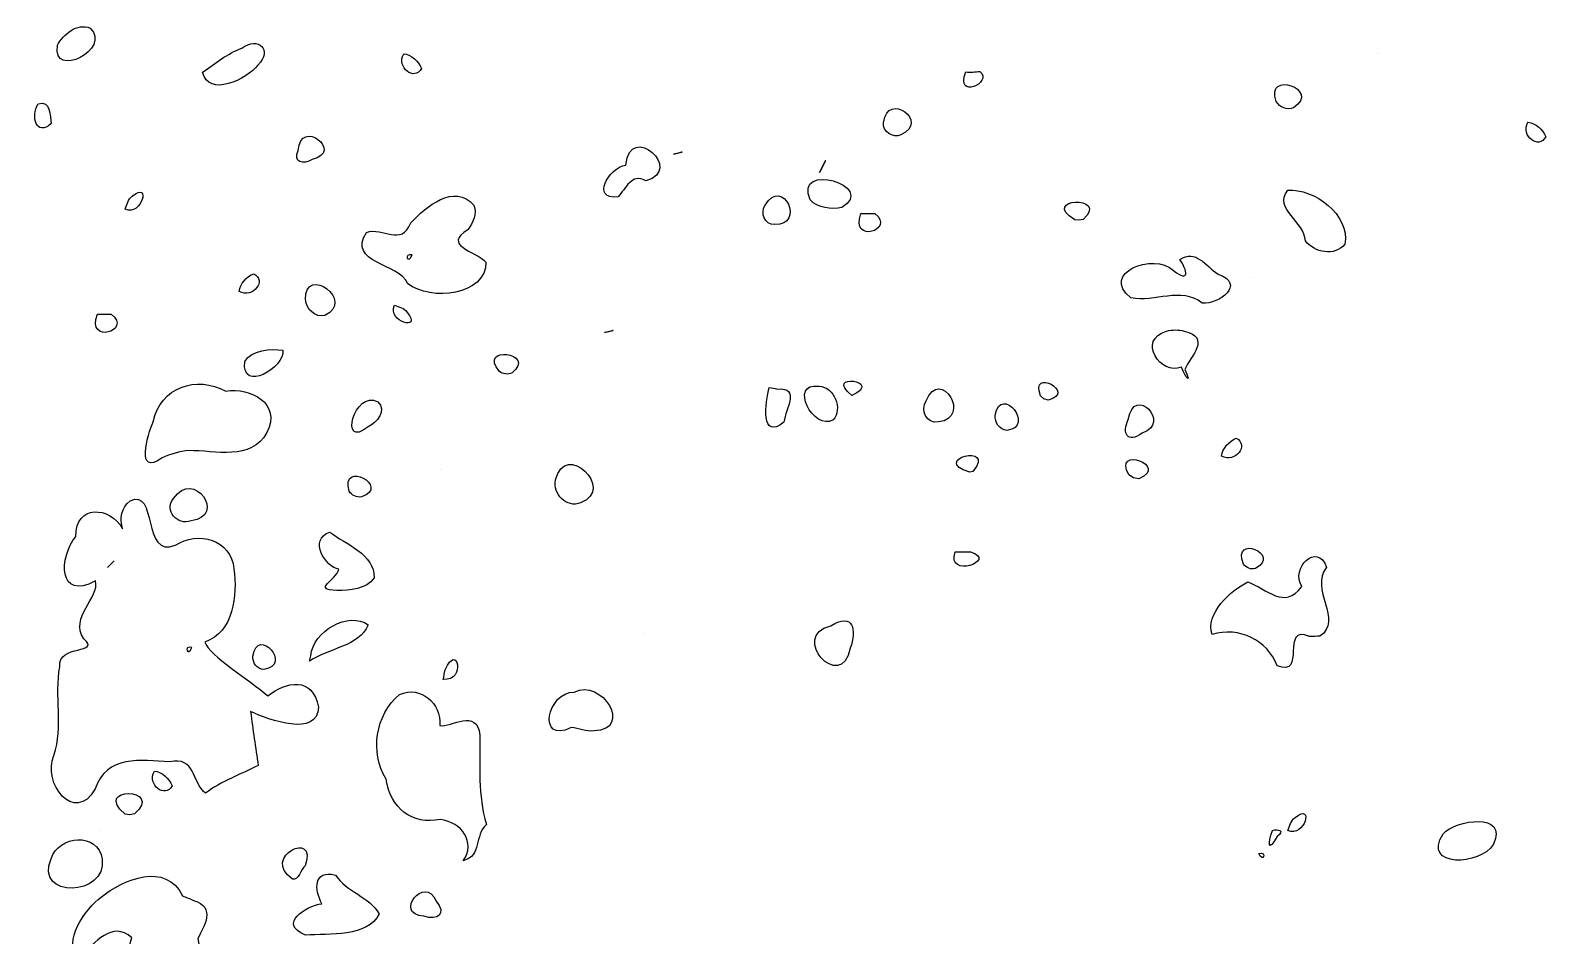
# Model space of a CAD drawing. Header units: centimetres. Extents: x -10.8 to 7.1, y -6.8 to 6.6.
# Drawn here: x 1.171 to 3.149, y 1.315 to 2.496 of the extents above; entities that cross this region are included whole.
import ezdxf

# ---------------------------------------------------------------- set-up
doc = ezdxf.new("R2010")
doc.units = ezdxf.units.CM
doc.header["$MEASUREMENT"] = 0
doc.layers.add('Layer 1', color=7, linetype='Continuous')

msp = doc.modelspace()

# ---------------------------------------------------------------- linework, layer by layer
at = {"layer": 'Layer 1'}
for points, knots in [([(1.20643, 2.47687), (1.19934, 2.43151), (1.27852, 2.47253), (1.24917, 2.49923), (1.24917, 2.49923), (1.23261, 2.5067), (1.21377, 2.49083), (1.20643, 2.47687)], [0, 0, 0, 0, 0.3333333, 0.3333333, 0.3333333, 0.3333333, 1, 1, 1, 1]), ([(1.39606, 2.44198), (1.40326, 2.40799), (1.45411, 2.43263), (1.46818, 2.45101), (1.46818, 2.45101), (1.48766, 2.47067), (1.46881, 2.48932), (1.44723, 2.47305), (1.44723, 2.47305), (1.42825, 2.46623), (1.41253, 2.45317), (1.39606, 2.44198)], [0, 0, 0, 0, 0.25, 0.25, 0.25, 0.25, 0.5, 0.5, 0.5, 0.5, 1, 1, 1, 1]), ([(1.65839, 2.46583), (1.64832, 2.44783), (1.67279, 2.4294), (1.68155, 2.44678), (1.68155, 2.44678), (1.67764, 2.45601), (1.66874, 2.46482), (1.65839, 2.46583)], [0, 0, 0, 0, 0.3333333, 0.3333333, 0.3333333, 0.3333333, 1, 1, 1, 1]), ([(2.39206, 2.44219), (2.37664, 2.40507), (2.42861, 2.42823), (2.41033, 2.44269), (2.41033, 2.44269), (2.40424, 2.44279), (2.39813, 2.44091), (2.39206, 2.44219)], [0, 0, 0, 0, 0.3333333, 0.3333333, 0.3333333, 0.3333333, 1, 1, 1, 1]), ([(2.81958, 2.39549), (2.85644, 2.41906), (2.78149, 2.44556), (2.79706, 2.40359), (2.79706, 2.40359), (2.80123, 2.39601), (2.81143, 2.39135), (2.81958, 2.39549)], [0, 0, 0, 0, 0.3333333, 0.3333333, 0.3333333, 0.3333333, 1, 1, 1, 1]), ([(2.30716, 2.36017), (2.34558, 2.37641), (2.29002, 2.41852), (2.28455, 2.37594), (2.28455, 2.37594), (2.28295, 2.36443), (2.29703, 2.35534), (2.30716, 2.36017)], [0, 0, 0, 0, 0.3333333, 0.3333333, 0.3333333, 0.3333333, 1, 1, 1, 1]), ([(1.1815, 2.40042), (1.17115, 2.38441), (1.17869, 2.357), (1.1985, 2.37484), (1.1985, 2.37484), (1.19681, 2.38457), (1.19782, 2.40628), (1.1815, 2.40042)], [0, 0, 0, 0, 0.3333333, 0.3333333, 0.3333333, 0.3333333, 1, 1, 1, 1]), ([(1.53882, 2.32797), (1.58145, 2.33722), (1.52387, 2.38365), (1.52066, 2.33956), (1.52066, 2.33956), (1.51354, 2.32385), (1.52753, 2.32053), (1.53882, 2.32797)], [0, 0, 0, 0, 0.3333333, 0.3333333, 0.3333333, 0.3333333, 1, 1, 1, 1]), ([(1.9742, 2.3), (2.02586, 2.31402), (1.95368, 2.37824), (1.94837, 2.32071), (1.94837, 2.32071), (1.92577, 2.31726), (1.90227, 2.27496), (1.93824, 2.27918), (1.93824, 2.27918), (1.94821, 2.28975), (1.95577, 2.31076), (1.9742, 2.30001), (1.9742, 2.30001), (1.9742, 2.30001), (1.9742, 2.3), (1.9742, 2.3)], [0, 0, 0, 0, 0.2, 0.2, 0.2, 0.2, 0.4, 0.4, 0.4, 0.4, 0.6, 0.6, 0.6, 0.6, 1, 1, 1, 1]), ([(3.12548, 2.37657), (3.11541, 2.35857), (3.13988, 2.34014), (3.14864, 2.35752), (3.14864, 2.35752), (3.14473, 2.36675), (3.13584, 2.37556), (3.12548, 2.37657)], [0, 0, 0, 0, 0.3333333, 0.3333333, 0.3333333, 0.3333333, 1, 1, 1, 1]), ([(2.23024, 2.26517), (2.27712, 2.29372), (2.16718, 2.3262), (2.18878, 2.2751), (2.18878, 2.2751), (2.1991, 2.26422), (2.21629, 2.26266), (2.23024, 2.26517)], [0, 0, 0, 0, 0.3333333, 0.3333333, 0.3333333, 0.3333333, 1, 1, 1, 1]), ([(1.29484, 2.26326), (1.31681, 2.25312), (1.3293, 2.30064), (1.30424, 2.28002), (1.30424, 2.28002), (1.29847, 2.2762), (1.29729, 2.26915), (1.29484, 2.26326)], [0, 0, 0, 0, 0.3333333, 0.3333333, 0.3333333, 0.3333333, 1, 1, 1, 1]), ([(1.75009, 2.26833), (1.72426, 2.29761), (1.68742, 2.26625), (1.66775, 2.24524), (1.66775, 2.24524), (1.65461, 2.21367), (1.63193, 2.24032), (1.60973, 2.23284), (1.60973, 2.23284), (1.58453, 2.19215), (1.65192, 2.19333), (1.66395, 2.16586), (1.66395, 2.16586), (1.69356, 2.14239), (1.76636, 2.15055), (1.76576, 2.19416), (1.76576, 2.19416), (1.75189, 2.20856), (1.70784, 2.21578), (1.74253, 2.23653), (1.74253, 2.23653), (1.749, 2.2455), (1.75413, 2.25723), (1.7501, 2.26832), (1.7501, 2.26832), (1.7501, 2.26832), (1.75009, 2.26833), (1.75009, 2.26833)], [0, 0, 0, 0, 0.125, 0.125, 0.125, 0.125, 0.25, 0.25, 0.25, 0.25, 0.375, 0.375, 0.375, 0.375, 0.5, 0.5, 0.5, 0.5, 0.625, 0.625, 0.625, 0.625, 0.75, 0.75, 0.75, 0.75, 1, 1, 1, 1]), ([(2.14225, 2.24317), (2.18379, 2.241), (2.15311, 2.30749), (2.12995, 2.26814), (2.12995, 2.26814), (2.12342, 2.25864), (2.12964, 2.24248), (2.14225, 2.24317)], [0, 0, 0, 0, 0.3333333, 0.3333333, 0.3333333, 0.3333333, 1, 1, 1, 1]), ([(2.54526, 2.24955), (2.58012, 2.28258), (2.48725, 2.27752), (2.53409, 2.24919), (2.53409, 2.24919), (2.53409, 2.24919), (2.53971, 2.2486), (2.53971, 2.2486), (2.53971, 2.2486), (2.53971, 2.2486), (2.54526, 2.24955), (2.54526, 2.24955)], [0, 0, 0, 0, 0.25, 0.25, 0.25, 0.25, 0.5, 0.5, 0.5, 0.5, 1, 1, 1, 1]), ([(2.88665, 2.21746), (2.89359, 2.25577), (2.84625, 2.29055), (2.81204, 2.28768), (2.81204, 2.28768), (2.79278, 2.26355), (2.83502, 2.24643), (2.835, 2.22167), (2.835, 2.22167), (2.84717, 2.20655), (2.87309, 2.2009), (2.88665, 2.21746)], [0, 0, 0, 0, 0.25, 0.25, 0.25, 0.25, 0.5, 0.5, 0.5, 0.5, 1, 1, 1, 1]), ([(2.25495, 2.2573), (2.24025, 2.21698), (2.30138, 2.236), (2.27311, 2.2573), (2.27311, 2.2573), (2.26706, 2.25745), (2.261, 2.25714), (2.25495, 2.2573)], [0, 0, 0, 0, 0.3333333, 0.3333333, 0.3333333, 0.3333333, 1, 1, 1, 1]), ([(2.67131, 2.1974), (2.68075, 2.18329), (2.68482, 2.16619), (2.66297, 2.18299), (2.66297, 2.18299), (2.63688, 2.20782), (2.5664, 2.17947), (2.60736, 2.14759), (2.60736, 2.14759), (2.63885, 2.14085), (2.67241, 2.16255), (2.70023, 2.14057), (2.70023, 2.14057), (2.72336, 2.13871), (2.75756, 2.16522), (2.72133, 2.17837), (2.72133, 2.17837), (2.70454, 2.18923), (2.69222, 2.21124), (2.67131, 2.1974)], [0, 0, 0, 0, 0.1666667, 0.1666667, 0.1666667, 0.1666667, 0.3333333, 0.3333333, 0.3333333, 0.3333333, 0.5, 0.5, 0.5, 0.5, 0.6666667, 0.6666667, 0.6666667, 0.6666667, 1, 1, 1, 1]), ([(1.44374, 2.1558), (1.46174, 2.14573), (1.48017, 2.1702), (1.46279, 2.17896), (1.46279, 2.17896), (1.45356, 2.17505), (1.44475, 2.16616), (1.44374, 2.1558)], [0, 0, 0, 0, 0.3333333, 0.3333333, 0.3333333, 0.3333333, 1, 1, 1, 1]), ([(1.55544, 2.12443), (1.5962, 2.1426), (1.53018, 2.19243), (1.53014, 2.14507), (1.53014, 2.14507), (1.53099, 2.13308), (1.5429, 2.12119), (1.55544, 2.12443)], [0, 0, 0, 0, 0.3333333, 0.3333333, 0.3333333, 0.3333333, 1, 1, 1, 1]), ([(1.64627, 2.1379), (1.63613, 2.11593), (1.68365, 2.10344), (1.66303, 2.1285), (1.66303, 2.1285), (1.65921, 2.13427), (1.65216, 2.13545), (1.64627, 2.1379)], [0, 0, 0, 0, 0.3333333, 0.3333333, 0.3333333, 0.3333333, 1, 1, 1, 1]), ([(1.25865, 2.12598), (1.24395, 2.08566), (1.30508, 2.10468), (1.27681, 2.12598), (1.27681, 2.12598), (1.27076, 2.12613), (1.2647, 2.12582), (1.25865, 2.12598)], [0, 0, 0, 0, 0.3333333, 0.3333333, 0.3333333, 0.3333333, 1, 1, 1, 1]), ([(2.65399, 2.10401), (2.61457, 2.09313), (2.64658, 2.04482), (2.67329, 2.05712), (2.67329, 2.05712), (2.67892, 2.04191), (2.68697, 2.03423), (2.67785, 2.05406), (2.67785, 2.05406), (2.68498, 2.07109), (2.71275, 2.09602), (2.67703, 2.10394), (2.67703, 2.10394), (2.66955, 2.10603), (2.66147, 2.10614), (2.65398, 2.104), (2.65398, 2.104), (2.65398, 2.104), (2.65399, 2.10401), (2.65399, 2.10401)], [0, 0, 0, 0, 0.1666667, 0.1666667, 0.1666667, 0.1666667, 0.3333333, 0.3333333, 0.3333333, 0.3333333, 0.5, 0.5, 0.5, 0.5, 0.6666667, 0.6666667, 0.6666667, 0.6666667, 1, 1, 1, 1]), ([(1.45101, 2.06455), (1.44596, 2.02218), (1.50399, 2.05694), (1.50079, 2.07898), (1.50079, 2.07898), (1.48515, 2.08165), (1.45976, 2.07918), (1.45101, 2.06455)], [0, 0, 0, 0, 0.3333333, 0.3333333, 0.3333333, 0.3333333, 1, 1, 1, 1]), ([(1.79981, 2.04952), (1.8331, 2.07574), (1.75403, 2.08643), (1.78325, 2.05133), (1.78325, 2.05133), (1.78796, 2.048), (1.7945, 2.04687), (1.79981, 2.04952)], [0, 0, 0, 0, 0.3333333, 0.3333333, 0.3333333, 0.3333333, 1, 1, 1, 1]), ([(2.35609, 1.98551), (2.40125, 1.99062), (2.35828, 2.05861), (2.34011, 2.01286), (2.34011, 2.01286), (2.33192, 2.00124), (2.34095, 1.98225), (2.35609, 1.98551)], [0, 0, 0, 0, 0.3333333, 0.3333333, 0.3333333, 0.3333333, 1, 1, 1, 1]), ([(2.49959, 2.01398), (2.53705, 2.02421), (2.47545, 2.05701), (2.48918, 2.01974), (2.48918, 2.01974), (2.48918, 2.01974), (2.49377, 2.01572), (2.49377, 2.01572), (2.49377, 2.01572), (2.49377, 2.01572), (2.49959, 2.01399), (2.49959, 2.01399), (2.49959, 2.01399), (2.49959, 2.01399), (2.49959, 2.01398), (2.49959, 2.01398)], [0, 0, 0, 0, 0.2, 0.2, 0.2, 0.2, 0.4, 0.4, 0.4, 0.4, 0.6, 0.6, 0.6, 0.6, 1, 1, 1, 1]), ([(1.37809, 1.94812), (1.41273, 1.9486), (1.45879, 1.93392), (1.47999, 1.97174), (1.47999, 1.97174), (1.49913, 2.00934), (1.45866, 2.03146), (1.42626, 2.02556), (1.42626, 2.02556), (1.38788, 2.04662), (1.34111, 2.03118), (1.33147, 1.98587), (1.33147, 1.98587), (1.32412, 1.96865), (1.30796, 1.91363), (1.34308, 1.93855), (1.34308, 1.93855), (1.35422, 1.94329), (1.36583, 1.9478), (1.3781, 1.94811), (1.3781, 1.94811), (1.3781, 1.94811), (1.37809, 1.94812), (1.37809, 1.94812)], [0, 0, 0, 0, 0.1428571, 0.1428571, 0.1428571, 0.1428571, 0.2857143, 0.2857143, 0.2857143, 0.2857143, 0.4285714, 0.4285714, 0.4285714, 0.4285714, 0.5714286, 0.5714286, 0.5714286, 0.5714286, 0.7142857, 0.7142857, 0.7142857, 0.7142857, 1, 1, 1, 1]), ([(2.20063, 2.03209), (2.15953, 2.03792), (2.19356, 1.97272), (2.21887, 1.98822), (2.21887, 1.98822), (2.2317, 2.00241), (2.22027, 2.03155), (2.20063, 2.03209)], [0, 0, 0, 0, 0.3333333, 0.3333333, 0.3333333, 0.3333333, 1, 1, 1, 1]), ([(1.6245, 2.01163), (1.59412, 2.02873), (1.57292, 1.94818), (1.61208, 1.97917), (1.61208, 1.97917), (1.62278, 1.98443), (1.63716, 2.00083), (1.6245, 2.01163)], [0, 0, 0, 0, 0.3333333, 0.3333333, 0.3333333, 0.3333333, 1, 1, 1, 1]), ([(2.13538, 2.03054), (2.12991, 2.01133), (2.12399, 1.96053), (2.15449, 1.98518), (2.15449, 1.98518), (2.15705, 2.00367), (2.17636, 2.03074), (2.14598, 2.02842), (2.14598, 2.02842), (2.14245, 2.02913), (2.13891, 2.02983), (2.13538, 2.03054)], [0, 0, 0, 0, 0.25, 0.25, 0.25, 0.25, 0.5, 0.5, 0.5, 0.5, 1, 1, 1, 1]), ([(2.44561, 1.97454), (2.48372, 1.97893), (2.43743, 2.03575), (2.43038, 1.99442), (2.43038, 1.99442), (2.42924, 1.98531), (2.43591, 1.97502), (2.44561, 1.97454)], [0, 0, 0, 0, 0.3333333, 0.3333333, 0.3333333, 0.3333333, 1, 1, 1, 1]), ([(2.62212, 1.97102), (2.66154, 1.98326), (2.61124, 2.03555), (2.60398, 1.98873), (2.60398, 1.98873), (2.59514, 1.97076), (2.603, 1.95652), (2.62212, 1.97102)], [0, 0, 0, 0, 0.3333333, 0.3333333, 0.3333333, 0.3333333, 1, 1, 1, 1]), ([(1.88926, 1.8802), (1.93604, 1.89758), (1.86853, 1.96254), (1.85659, 1.90982), (1.85659, 1.90982), (1.85216, 1.89194), (1.87147, 1.87233), (1.88926, 1.8802)], [0, 0, 0, 0, 0.3333333, 0.3333333, 0.3333333, 0.3333333, 1, 1, 1, 1]), ([(2.40105, 1.92093), (2.43332, 1.95934), (2.3436, 1.93638), (2.39708, 1.91984), (2.39708, 1.91984), (2.39708, 1.91984), (2.40105, 1.92093), (2.40105, 1.92093)], [0, 0, 0, 0, 0.3333333, 0.3333333, 0.3333333, 0.3333333, 1, 1, 1, 1]), ([(2.72571, 1.94109), (2.74371, 1.93102), (2.76214, 1.95549), (2.74477, 1.96425), (2.74477, 1.96425), (2.73554, 1.96034), (2.72673, 1.95145), (2.72571, 1.94109)], [0, 0, 0, 0, 0.3333333, 0.3333333, 0.3333333, 0.3333333, 1, 1, 1, 1]), ([(2.61792, 1.91145), (2.65866, 1.9283), (2.58321, 1.95558), (2.60453, 1.91645), (2.60453, 1.91645), (2.60453, 1.91645), (2.61071, 1.91252), (2.61071, 1.91252), (2.61071, 1.91252), (2.61071, 1.91252), (2.61792, 1.91145), (2.61792, 1.91145)], [0, 0, 0, 0, 0.25, 0.25, 0.25, 0.25, 0.5, 0.5, 0.5, 0.5, 1, 1, 1, 1]), ([(1.38085, 1.85662), (1.42862, 1.86259), (1.38414, 1.92519), (1.35805, 1.88566), (1.35805, 1.88566), (1.34509, 1.87001), (1.36364, 1.84976), (1.38085, 1.85662)], [0, 0, 0, 0, 0.3333333, 0.3333333, 0.3333333, 0.3333333, 1, 1, 1, 1]), ([(1.60321, 1.88772), (1.64264, 1.90119), (1.57542, 1.93716), (1.58712, 1.89507), (1.58712, 1.89507), (1.59043, 1.88974), (1.59703, 1.88681), (1.60321, 1.88772)], [0, 0, 0, 0, 0.3333333, 0.3333333, 0.3333333, 0.3333333, 1, 1, 1, 1]), ([(1.29156, 1.84612), (1.2755, 1.87623), (1.2293, 1.87777), (1.23074, 1.83627), (1.23074, 1.83627), (1.2078, 1.80823), (1.20768, 1.75162), (1.25618, 1.77811), (1.25618, 1.77811), (1.26218, 1.7566), (1.22145, 1.73043), (1.24107, 1.7028), (1.24107, 1.7028), (1.26417, 1.6821), (1.20686, 1.69609), (1.20962, 1.66625), (1.20962, 1.66625), (1.2025, 1.62782), (1.21478, 1.58851), (1.20187, 1.55043), (1.20187, 1.55043), (1.18639, 1.51461), (1.22867, 1.4596), (1.25591, 1.50674), (1.25591, 1.50674), (1.27036, 1.5511), (1.31571, 1.54467), (1.35277, 1.54207), (1.35277, 1.54207), (1.38692, 1.54985), (1.38176, 1.51568), (1.39968, 1.50111), (1.39968, 1.50111), (1.42014, 1.51697), (1.4465, 1.52614), (1.46868, 1.53755), (1.46868, 1.53755), (1.46468, 1.56053), (1.46191, 1.58426), (1.45854, 1.60758), (1.45854, 1.60758), (1.48262, 1.5971), (1.5466, 1.57332), (1.54707, 1.61357), (1.54707, 1.61357), (1.53981, 1.65368), (1.50459, 1.64751), (1.48131, 1.62815), (1.48131, 1.62815), (1.45686, 1.64967), (1.40503, 1.67984), (1.39889, 1.69834), (1.39889, 1.69834), (1.43665, 1.71142), (1.44151, 1.75963), (1.43681, 1.79371), (1.43681, 1.79371), (1.43355, 1.83249), (1.38978, 1.84367), (1.36047, 1.82471), (1.36047, 1.82471), (1.31656, 1.80628), (1.33713, 1.90058), (1.30159, 1.88256), (1.30159, 1.88256), (1.28952, 1.87489), (1.28781, 1.85875), (1.29157, 1.84612), (1.29157, 1.84612), (1.29157, 1.84612), (1.29156, 1.84612), (1.29156, 1.84612)], [0, 0, 0, 0, 0.0526316, 0.0526316, 0.0526316, 0.0526316, 0.1052632, 0.1052632, 0.1052632, 0.1052632, 0.1578947, 0.1578947, 0.1578947, 0.1578947, 0.2105263, 0.2105263, 0.2105263, 0.2105263, 0.2631579, 0.2631579, 0.2631579, 0.2631579, 0.3157895, 0.3157895, 0.3157895, 0.3157895, 0.3684211, 0.3684211, 0.3684211, 0.3684211, 0.4210526, 0.4210526, 0.4210526, 0.4210526, 0.4736842, 0.4736842, 0.4736842, 0.4736842, 0.5263158, 0.5263158, 0.5263158, 0.5263158, 0.5789474, 0.5789474, 0.5789474, 0.5789474, 0.6315789, 0.6315789, 0.6315789, 0.6315789, 0.6842105, 0.6842105, 0.6842105, 0.6842105, 0.7368421, 0.7368421, 0.7368421, 0.7368421, 0.7894737, 0.7894737, 0.7894737, 0.7894737, 0.8421053, 0.8421053, 0.8421053, 0.8421053, 0.8947368, 0.8947368, 0.8947368, 0.8947368, 1, 1, 1, 1]), ([(1.61966, 1.78229), (1.62112, 1.81287), (1.58165, 1.82613), (1.56214, 1.84192), (1.56214, 1.84192), (1.53321, 1.83228), (1.55638, 1.79558), (1.57384, 1.79353), (1.57384, 1.79353), (1.5709, 1.77901), (1.53746, 1.76676), (1.57135, 1.76561), (1.57135, 1.76561), (1.58792, 1.76573), (1.60976, 1.76681), (1.61967, 1.78229), (1.61967, 1.78229), (1.61967, 1.78229), (1.61966, 1.78229), (1.61966, 1.78229)], [0, 0, 0, 0, 0.1666667, 0.1666667, 0.1666667, 0.1666667, 0.3333333, 0.3333333, 0.3333333, 0.3333333, 0.5, 0.5, 0.5, 0.5, 0.6666667, 0.6666667, 0.6666667, 0.6666667, 1, 1, 1, 1]), ([(2.77012, 1.79446), (2.80473, 1.81319), (2.73833, 1.83974), (2.75442, 1.80011), (2.75442, 1.80011), (2.75776, 1.79523), (2.76435, 1.7924), (2.77012, 1.79446)], [0, 0, 0, 0, 0.3333333, 0.3333333, 0.3333333, 0.3333333, 1, 1, 1, 1]), ([(2.8541, 1.70608), (2.88493, 1.72674), (2.83964, 1.76774), (2.86276, 1.79587), (2.86276, 1.79587), (2.85072, 1.82957), (2.81482, 1.79478), (2.83049, 1.77084), (2.83049, 1.77084), (2.80742, 1.73985), (2.78477, 1.7679), (2.76009, 1.77678), (2.76009, 1.77678), (2.73703, 1.76604), (2.70436, 1.73503), (2.7132, 1.70815), (2.7132, 1.70815), (2.74877, 1.71911), (2.78576, 1.70059), (2.7983, 1.66752), (2.7983, 1.66752), (2.83746, 1.65148), (2.80105, 1.72179), (2.84042, 1.70575), (2.84042, 1.70575), (2.84498, 1.70575), (2.84955, 1.70575), (2.8541, 1.70608)], [0, 0, 0, 0, 0.125, 0.125, 0.125, 0.125, 0.25, 0.25, 0.25, 0.25, 0.375, 0.375, 0.375, 0.375, 0.5, 0.5, 0.5, 0.5, 0.625, 0.625, 0.625, 0.625, 0.75, 0.75, 0.75, 0.75, 1, 1, 1, 1]), ([(2.37809, 1.81628), (2.36562, 1.78017), (2.43497, 1.80435), (2.39811, 1.81628), (2.39811, 1.81628), (2.39811, 1.81628), (2.37809, 1.81628), (2.37809, 1.81628)], [0, 0, 0, 0, 0.3333333, 0.3333333, 0.3333333, 0.3333333, 1, 1, 1, 1]), ([(1.53557, 1.67333), (1.55952, 1.69037), (1.60087, 1.69268), (1.61207, 1.72081), (1.61207, 1.72081), (1.58716, 1.73894), (1.53977, 1.71319), (1.5372, 1.6803), (1.5372, 1.6803), (1.5372, 1.6803), (1.53557, 1.67333), (1.53557, 1.67333)], [0, 0, 0, 0, 0.25, 0.25, 0.25, 0.25, 0.5, 0.5, 0.5, 0.5, 1, 1, 1, 1]), ([(2.21571, 1.71973), (2.16054, 1.70633), (2.2295, 1.63061), (2.24112, 1.69028), (2.24112, 1.69028), (2.24958, 1.71429), (2.24551, 1.73778), (2.21571, 1.71973)], [0, 0, 0, 0, 0.3333333, 0.3333333, 0.3333333, 0.3333333, 1, 1, 1, 1]), ([(1.47594, 1.6626), (1.51402, 1.66798), (1.46792, 1.72031), (1.46153, 1.67994), (1.46153, 1.67994), (1.4606, 1.67157), (1.46741, 1.66303), (1.47594, 1.6626)], [0, 0, 0, 0, 0.3333333, 0.3333333, 0.3333333, 0.3333333, 1, 1, 1, 1]), ([(1.71009, 1.64963), (1.74011, 1.64735), (1.72859, 1.69895), (1.71251, 1.66219), (1.71251, 1.66219), (1.71156, 1.65803), (1.71082, 1.65383), (1.71009, 1.64963)], [0, 0, 0, 0, 0.3333333, 0.3333333, 0.3333333, 0.3333333, 1, 1, 1, 1]), ([(1.65274, 1.63007), (1.6215, 1.60328), (1.61406, 1.55463), (1.63546, 1.51958), (1.63546, 1.51958), (1.64066, 1.48136), (1.66984, 1.45964), (1.70621, 1.46683), (1.70621, 1.46683), (1.73422, 1.46337), (1.75284, 1.43689), (1.73619, 1.41319), (1.73619, 1.41319), (1.76091, 1.41938), (1.75004, 1.44588), (1.76634, 1.46039), (1.76634, 1.46039), (1.7546, 1.4992), (1.7586, 1.5371), (1.75771, 1.57671), (1.75771, 1.57671), (1.75398, 1.61303), (1.72033, 1.58635), (1.7055, 1.58958), (1.7055, 1.58958), (1.70756, 1.61868), (1.68092, 1.64194), (1.65274, 1.63007)], [0, 0, 0, 0, 0.125, 0.125, 0.125, 0.125, 0.25, 0.25, 0.25, 0.25, 0.375, 0.375, 0.375, 0.375, 0.5, 0.5, 0.5, 0.5, 0.625, 0.625, 0.625, 0.625, 0.75, 0.75, 0.75, 0.75, 1, 1, 1, 1]), ([(1.90673, 1.58254), (1.95879, 1.58377), (1.91672, 1.65228), (1.88089, 1.63319), (1.88089, 1.63319), (1.84625, 1.63428), (1.8312, 1.56445), (1.87701, 1.58678), (1.87701, 1.58678), (1.88709, 1.58655), (1.89651, 1.58083), (1.90673, 1.58254)], [0, 0, 0, 0, 0.25, 0.25, 0.25, 0.25, 0.5, 0.5, 0.5, 0.5, 1, 1, 1, 1]), ([(1.33304, 1.53005), (1.32297, 1.51205), (1.34744, 1.49362), (1.3562, 1.511), (1.3562, 1.511), (1.35229, 1.52023), (1.3434, 1.52904), (1.33304, 1.53005)], [0, 0, 0, 0, 0.3333333, 0.3333333, 0.3333333, 0.3333333, 1, 1, 1, 1]), ([(1.30702, 1.47412), (1.34714, 1.50892), (1.25048, 1.51023), (1.29493, 1.47389), (1.29493, 1.47389), (1.29493, 1.47389), (1.30099, 1.47286), (1.30099, 1.47286), (1.30099, 1.47286), (1.30099, 1.47286), (1.30702, 1.47412), (1.30702, 1.47412)], [0, 0, 0, 0, 0.25, 0.25, 0.25, 0.25, 0.5, 0.5, 0.5, 0.5, 1, 1, 1, 1]), ([(2.81225, 1.45253), (2.83423, 1.44239), (2.84671, 1.48991), (2.82165, 1.46929), (2.82165, 1.46929), (2.81588, 1.46547), (2.8147, 1.45842), (2.81225, 1.45253)], [0, 0, 0, 0, 0.3333333, 0.3333333, 0.3333333, 0.3333333, 1, 1, 1, 1]), ([(3.01481, 1.44811), (2.98629, 1.40317), (3.06418, 1.40668), (3.0804, 1.43465), (3.0804, 1.43465), (3.10025, 1.47678), (3.03071, 1.4669), (3.01481, 1.44811)], [0, 0, 0, 0, 0.3333333, 0.3333333, 0.3333333, 0.3333333, 1, 1, 1, 1]), ([(1.19837, 1.41561), (1.17543, 1.36339), (1.2719, 1.36625), (1.26493, 1.415), (1.26493, 1.415), (1.25981, 1.45141), (1.2079, 1.44612), (1.19837, 1.41561)], [0, 0, 0, 0, 0.3333333, 0.3333333, 0.3333333, 0.3333333, 1, 1, 1, 1]), ([(1.52975, 1.40631), (1.54734, 1.45531), (1.4711, 1.41822), (1.51311, 1.38903), (1.51311, 1.38903), (1.52192, 1.38666), (1.52372, 1.40253), (1.52975, 1.40631)], [0, 0, 0, 0, 0.3333333, 0.3333333, 0.3333333, 0.3333333, 1, 1, 1, 1]), ([(2.79212, 1.45246), (2.78621, 1.43595), (2.78565, 1.42265), (2.79805, 1.44462), (2.79805, 1.44462), (2.8087, 1.45201), (2.79964, 1.45526), (2.79212, 1.45246)], [0, 0, 0, 0, 0.3333333, 0.3333333, 0.3333333, 0.3333333, 1, 1, 1, 1]), ([(1.36968, 1.36736), (1.34812, 1.41196), (1.2924, 1.38911), (1.26357, 1.36569), (1.26357, 1.36569), (1.2443, 1.3515), (1.20938, 1.30358), (1.23693, 1.28987), (1.23693, 1.28987), (1.25523, 1.30454), (1.27761, 1.33606), (1.30383, 1.31269), (1.30383, 1.31269), (1.29604, 1.29195), (1.29612, 1.26955), (1.32592, 1.27626), (1.32592, 1.27626), (1.35415, 1.27266), (1.39919, 1.26901), (1.38972, 1.3117), (1.38972, 1.3117), (1.39765, 1.32647), (1.41412, 1.35279), (1.38404, 1.36124), (1.38404, 1.36124), (1.37937, 1.36353), (1.37454, 1.3655), (1.36968, 1.36735), (1.36968, 1.36735), (1.36968, 1.36735), (1.36968, 1.36736), (1.36968, 1.36736)], [0, 0, 0, 0, 0.1111111, 0.1111111, 0.1111111, 0.1111111, 0.2222222, 0.2222222, 0.2222222, 0.2222222, 0.3333333, 0.3333333, 0.3333333, 0.3333333, 0.4444444, 0.4444444, 0.4444444, 0.4444444, 0.5555556, 0.5555556, 0.5555556, 0.5555556, 0.6666667, 0.6666667, 0.6666667, 0.6666667, 0.7777778, 0.7777778, 0.7777778, 0.7777778, 1, 1, 1, 1]), ([(1.55163, 1.35705), (1.53066, 1.35417), (1.4937, 1.33037), (1.53012, 1.31616), (1.53012, 1.31616), (1.56124, 1.31775), (1.61138, 1.31355), (1.62659, 1.34366), (1.62659, 1.34366), (1.61346, 1.36632), (1.58345, 1.37252), (1.56944, 1.39443), (1.56944, 1.39443), (1.54054, 1.40154), (1.54154, 1.37505), (1.55164, 1.35705), (1.55164, 1.35705), (1.55164, 1.35705), (1.55163, 1.35705), (1.55163, 1.35705)], [0, 0, 0, 0, 0.1666667, 0.1666667, 0.1666667, 0.1666667, 0.3333333, 0.3333333, 0.3333333, 0.3333333, 0.5, 0.5, 0.5, 0.5, 0.6666667, 0.6666667, 0.6666667, 0.6666667, 1, 1, 1, 1]), ([(1.70058, 1.36045), (1.68594, 1.39572), (1.64455, 1.34278), (1.68476, 1.34086), (1.68476, 1.34086), (1.70294, 1.33451), (1.71478, 1.34359), (1.70058, 1.36045)], [0, 0, 0, 0, 0.3333333, 0.3333333, 0.3333333, 0.3333333, 1, 1, 1, 1])]:
    msp.add_open_spline(points, degree=3, knots=knots, dxfattribs=at)
for points in [[(2.92877, 2.46583), (2.92877, 2.46583), (2.92877, 2.46583), (2.92877, 2.46583)], [(1.18739, 2.40641), (1.18739, 2.40641), (1.18739, 2.40641), (1.18739, 2.40641)], [(2.01036, 2.33482), (2.02358, 2.33812), (2.02725, 2.33904), (2.01036, 2.33482)], [(2.2012, 2.31097), (2.21299, 2.33454), (2.21045, 2.32948), (2.2012, 2.31097)], [(1.66951, 2.20336), (1.66396, 2.18988), (1.65794, 2.20626), (1.66951, 2.20336)], [(2.76679, 2.17354), (2.76679, 2.17354), (2.76679, 2.17354), (2.76679, 2.17354)], [(1.92058, 2.10212), (1.9338, 2.10542), (1.93747, 2.10634), (1.92058, 2.10212)], [(2.24322, 2.01994), (2.28645, 2.03918), (2.20529, 2.05047), (2.24322, 2.01994)], [(1.70581, 1.9232), (1.70581, 1.9232), (1.70581, 1.9232), (1.70581, 1.9232)], [(1.28054, 1.80436), (1.27057, 1.79439), (1.2678, 1.79162), (1.28054, 1.80436)], [(1.97084, 1.70912), (1.97084, 1.70912), (1.97084, 1.70912), (1.97084, 1.70912)], [(1.38205, 1.69137), (1.3765, 1.67789), (1.37048, 1.69427), (1.38205, 1.69137)], [(1.2617, 1.45253), (1.2617, 1.45253), (1.2617, 1.45253), (1.2617, 1.45253)], [(2.77412, 1.42264), (2.77967, 1.40916), (2.78569, 1.42554), (2.77412, 1.42264)]]:
    msp.add_open_spline(points, degree=3, dxfattribs=at)

doc.saveas('drawing.dxf')
